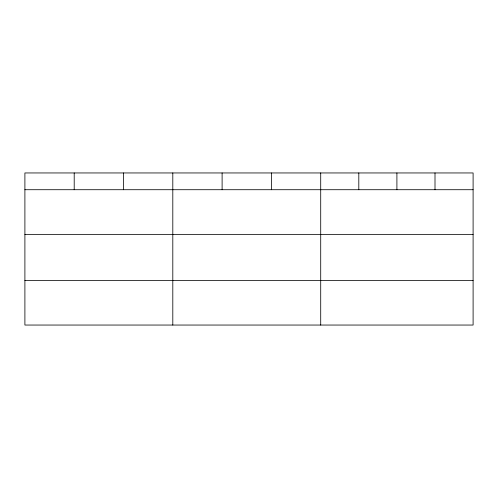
<?xml version="1.0" encoding="UTF-8"?>
<svg xmlns="http://www.w3.org/2000/svg" width="498" height="498" viewBox="0 0 498 498"><rect width="100%" height="100%" fill="white"/><g stroke="black" fill="none" stroke-linecap="round" stroke-linejoin="round"><path stroke-width="0.75" d="M473.1 234.371L473.1 172.955L24.9 172.955L24.9 325.045L473.1 325.045L473.1 234.371L24.9 234.371M24.9 189.713L473.1 189.713M24.9 280.386L473.1 280.386M435.003 172.955L435.003 189.713M396.906 172.955L396.906 189.713M358.809 172.955L358.809 189.713M320.712 172.955L320.712 325.045M271.41 172.955L271.41 189.713M222.108 172.955L222.108 189.713M172.806 172.955L172.806 325.045M123.504 172.955L123.504 189.713M74.202 172.955L74.202 189.713"/></g></svg>
